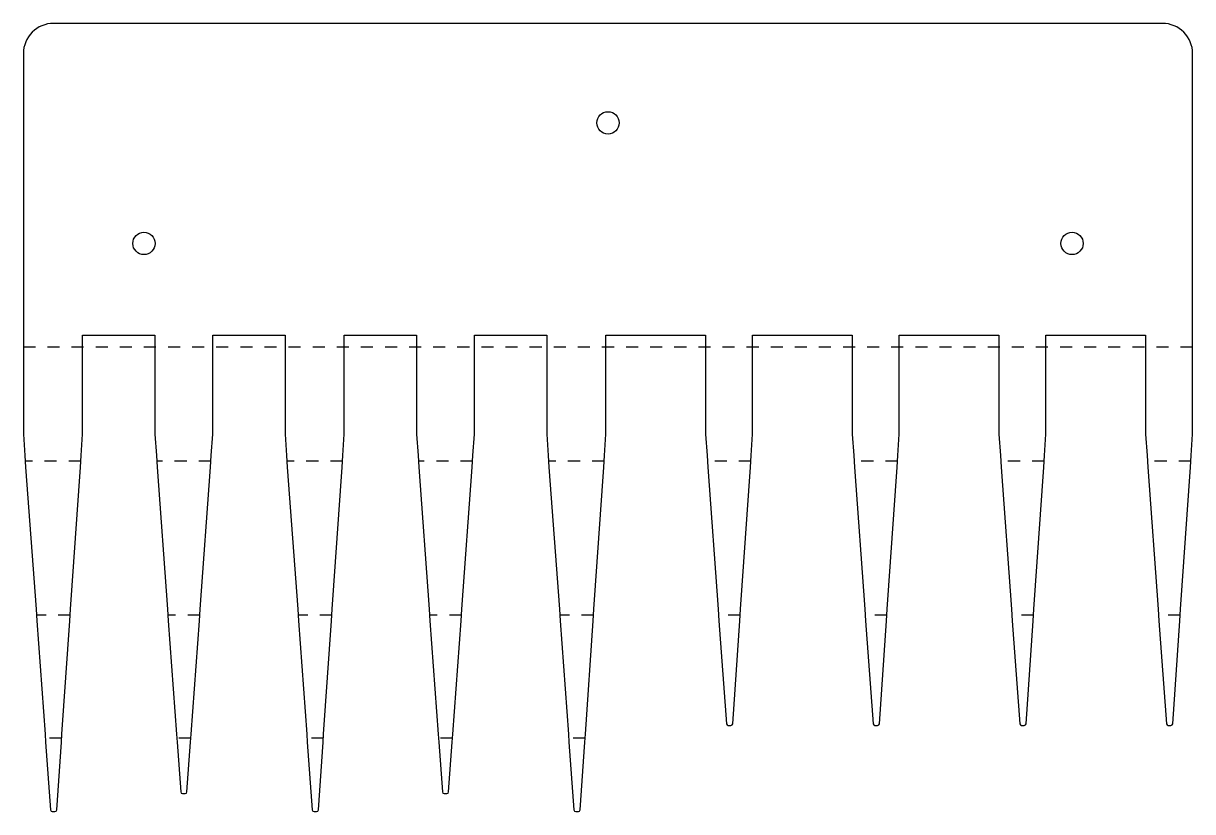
# Model space of a CAD drawing. Header units: millimetres. Extents: x 0 to 194, y 0 to 131.
import ezdxf

# ---------------------------------------------------------------- set-up
doc = ezdxf.new("R2010")
doc.units = ezdxf.units.MM
doc.linetypes.add('DOT', pattern=[4, 2, -2])
doc.layers.get('0').update_dxf_attribs({"color": 250, "linetype": 'CONTINUOUS'})
doc.layers.add('Bend', color=94, linetype='DOT')

msp = doc.modelspace()

# ---------------------------------------------------------------- linework, layer by layer
msp.add_lwpolyline([(5, 130.75, 0.414214), (0, 125.75), (0, 62.61), (0.26, 59.07), (0.37, 57.16), (2.1, 33.57), (2.21, 31.66), (3.6, 12.86), (3.67, 11.51), (4.5, 0.28, 0.392878), (4.8, 0), (5.24, 0, 0.39391), (5.54, 0.28), (6.33, 11.51), (6.4, 12.86), (7.71, 31.66), (7.82, 33.57), (9.47, 57.16), (9.57, 59.07), (9.82, 62.61), (9.82, 79.04), (21.82, 79.04), (21.82, 62.61), (22.08, 59.07), (22.19, 57.16), (23.92, 33.57), (24.03, 31.66), (25.42, 12.86), (25.49, 11.51), (26.1, 3.28, 0.392878), (26.4, 3), (26.84, 3, 0.392878), (27.14, 3.28), (27.75, 11.51), (27.82, 12.86), (29.21, 31.66), (29.32, 33.57), (31.05, 57.16), (31.16, 59.07), (31.42, 62.61), (31.42, 79.04), (43.42, 79.04), (43.42, 62.61), (43.68, 59.07), (43.79, 57.16), (45.52, 33.57), (45.63, 31.66), (47.02, 12.86), (47.09, 11.51), (47.92, 0.28, 0.392878), (48.22, 0), (48.66, 0, 0.39391), (48.96, 0.28), (49.75, 11.51), (49.82, 12.86), (51.13, 31.66), (51.24, 33.57), (52.89, 57.16), (52.99, 59.07), (53.24, 62.61), (53.24, 79.04), (65.24, 79.04), (65.24, 62.61), (65.5, 59.07), (65.61, 57.16), (67.35, 33.57), (67.45, 31.66), (68.84, 12.86), (68.91, 11.51), (69.52, 3.28, 0.392878), (69.82, 3), (70.26, 3, 0.392878), (70.56, 3.28), (71.17, 11.51), (71.24, 12.86), (72.63, 31.66), (72.74, 33.57), (74.47, 57.16), (74.58, 59.07), (74.84, 62.61), (74.84, 79.04), (86.84, 79.04), (86.84, 62.61), (87.1, 59.07), (87.21, 57.16), (88.95, 33.57), (89.05, 31.66), (90.44, 12.86), (90.51, 11.51), (91.34, 0.28, 0.392878), (91.64, 0), (92.08, 0, 0.39391), (92.38, 0.28), (93.17, 11.51), (93.24, 12.86), (94.55, 31.66), (94.66, 33.57), (96.31, 57.16), (96.41, 59.07), (96.66, 62.61), (96.66, 79.04), (113.18, 79.04), (113.18, 62.61), (113.44, 59.07), (113.55, 57.16), (115.29, 33.57), (115.4, 31.66), (116.65, 14.57, 0.392878), (116.95, 14.3), (117.39, 14.3, 0.39391), (117.69, 14.57), (118.89, 31.66), (118.99, 33.57), (120.64, 57.16), (120.75, 59.07), (121, 62.61), (121, 79.04), (137.52, 79.04), (137.52, 62.61), (137.78, 59.07), (137.89, 57.16), (139.62, 33.57), (139.73, 31.66), (140.99, 14.57, 0.392878), (141.29, 14.3), (141.73, 14.3, 0.39391), (142.03, 14.57), (143.22, 31.66), (143.33, 33.57), (144.98, 57.16), (145.08, 59.07), (145.33, 62.61), (145.33, 79.04), (161.85, 79.04), (161.85, 62.61), (162.11, 59.07), (162.22, 57.16), (163.96, 33.57), (164.07, 31.66), (165.32, 14.57, 0.392878), (165.62, 14.3), (166.06, 14.3, 0.39391), (166.36, 14.57), (167.56, 31.66), (167.66, 33.57), (169.31, 57.16), (169.42, 59.07), (169.67, 62.61), (169.67, 79.04), (186.19, 79.04), (186.19, 62.61), (186.45, 59.07), (186.56, 57.16), (188.29, 33.57), (188.4, 31.66), (189.66, 14.57, 0.392878), (189.96, 14.3), (190.4, 14.3, 0.39391), (190.7, 14.57), (191.89, 31.66), (192, 33.57), (193.65, 57.16), (193.75, 59.07), (194, 62.61), (194, 125.75, 0.414214), (189, 130.75)], format="xyb", close=True)
at = {"color": 250}
for centre in [(97, 114.25), (20, 94.25), (174, 94.25)]:
    msp.add_circle(centre, 1.85, dxfattribs=at)
at = {"layer": 'Bend'}
for p, q in [((194, 77.06), (0, 77.06)), ((9.52, 58.11), (0.32, 58.11)), ((31.1, 58.11), (22.14, 58.11)), ((52.94, 58.11), (43.74, 58.11)), ((74.52, 58.11), (65.56, 58.11)), ((96.36, 58.11), (87.16, 58.11)), ((120.7, 58.11), (113.5, 58.11)), ((145.03, 58.11), (137.83, 58.11)), ((169.36, 58.11), (162.17, 58.11)), ((193.7, 58.11), (186.5, 58.11)), ((7.77, 32.61), (2.16, 32.61)), ((29.26, 32.61), (23.98, 32.61)), ((51.19, 32.61), (45.58, 32.61)), ((72.68, 32.61), (67.4, 32.61)), ((94.61, 32.61), (89, 32.61)), ((118.94, 32.61), (115.34, 32.61)), ((143.28, 32.61), (139.68, 32.61)), ((167.61, 32.61), (164.01, 32.61)), ((191.95, 32.61), (188.35, 32.61)), ((6.36, 12.18), (3.64, 12.18)), ((27.78, 12.18), (25.46, 12.18)), ((49.78, 12.18), (47.06, 12.18)), ((71.2, 12.18), (68.88, 12.18)), ((93.2, 12.18), (90.48, 12.18))]:
    msp.add_line(p, q, dxfattribs=at)

doc.saveas('drawing.dxf')
